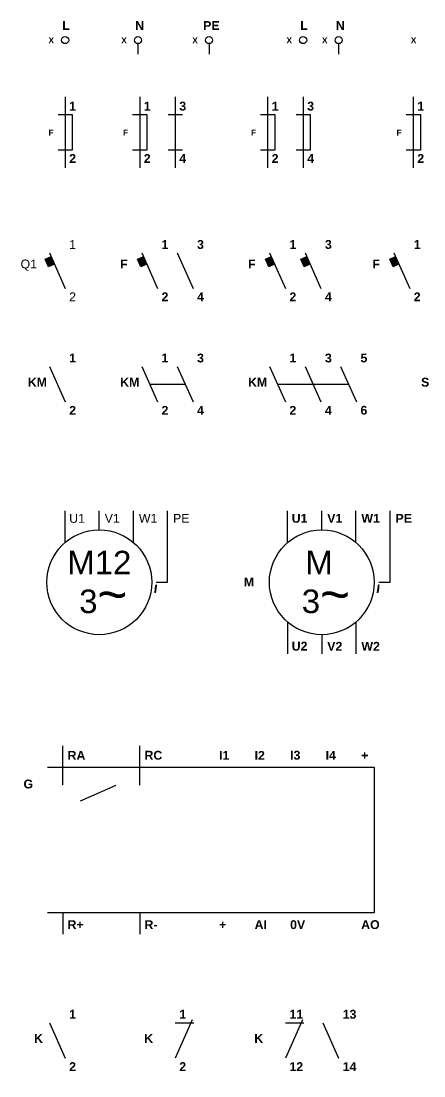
# Model space of a CAD drawing. Header units: millimetres. Extents: x 4225673219140 to 4225673219936, y 4184063498985 to 4184063499549.
# Drawn here: x 4225673219458.2 to 4225673219551.7, y 4184063499295.7 to 4184063499541 of the extents above; entities that cross this region are included whole.
import ezdxf
from ezdxf.enums import TextEntityAlignment as Align

# ---------------------------------------------------------------- set-up
doc = ezdxf.new("R2010")
doc.units = ezdxf.units.MM
doc.linetypes.add('ACAD_ISO02W100', pattern=[15, 12, -3])
for name, color, linetype in [('DISCONTINUA', 7, 'ACAD_ISO02W100'), ('PFV', 7, 'Continuous'), ('REGEN_LINE', 4, 'Continuous')]:
    doc.layers.add(name, color=color, linetype=linetype)
doc.styles.add('TRINIDAD', font='arial.ttf')

# ---------------------------------------------------------------- blocks, each defined once
blk = doc.blocks.new('CF')
at = {"layer": 'REGEN_LINE', "linetype": 'Continuous'}
blk.add_line((-0.535, 1.205), (0, 0), dxfattribs=at)
for points in [[(0, 1.205, 0), (0, 1.807, 0)], [(0, -0.602, 0), (0, 0, 0)]]:
    blk.add_polyline3d(points, dxfattribs=at)
blk = doc.blocks.new('I1F')
at = {"layer": 'REGEN_LINE', "linetype": 'Continuous'}
blk.add_hatch(color=256, dxfattribs=at).paths.add_polyline_path([(-0.479, 1.078), (-0.676, 0.99), (-0.563, 0.737), (-0.366, 0.825)])
blk.add_line((-0.535, 1.205), (0, 0), dxfattribs=at)
blk.add_lwpolyline([(-0.366, 0.825), (-0.563, 0.737), (-0.676, 0.99), (-0.479, 1.078)], close=True, dxfattribs=at)
for points in [[(0, 1.205, 0), (0, 1.807, 0)], [(0, -0.602, 0), (0, 0, 0)]]:
    blk.add_polyline3d(points, dxfattribs=at)
blk = doc.blocks.new('INTERRUPTOR_1FASE')
at = {"linetype": 'Continuous'}
blk.add_blockref('I1F', (0, 0), dxfattribs=at)
at = {"linetype": 'Continuous', "style": 'TRINIDAD'}
for tag, p in [('CONTACTO1', (0.137, 1.491)), ('INTERRUPTOR', (-1.512, 0.829)), ('CONTACTO2', (0.137, -0.286))]:
    blk.add_attdef(tag, text='', height=0.3, dxfattribs=at).set_placement(p, align=Align.MIDDLE_LEFT)
blk = doc.blocks.new('M3F')
at = {"layer": 'REGEN_LINE', "linetype": 'Continuous'}
for p, q in [((-1.158, 1.345), (-1.158, 2.428)), ((0, 1.779), (0, 2.428)), ((1.158, 1.35), (1.158, 2.428))]:
    blk.add_line(p, q, dxfattribs=at)
at = {"layer": 'REGEN_LINE', "color": 3, "linetype": 'Continuous'}
for p, q in [((2.317, 0), (2.317, 2.428)), ((1.929, 0), (2.317, 0))]:
    blk.add_line(p, q, dxfattribs=at)
at = {"layer": 'REGEN_LINE', "linetype": 'Continuous'}
blk.add_circle((0, 0), 1.779, dxfattribs=at)
at = {"layer": 'REGEN_LINE', "color": 3, "linetype": 'Continuous'}
blk.add_arc((0.15, 0), 1.779, 348.2768, 11.7232, dxfattribs=at)
at = {"insert": (0.955, 0.254), "char_height": 1.3, "width": 243.39615, "attachment_point": 3, "style": 'TRINIDAD'}
blk.add_mtext('{\\H0.6154x;3\\fEras Light ITC|b0|i0|c0|p34;\\H1.625x;~}', dxfattribs=at)
blk = doc.blocks.new('MOTOR_3FASES')
at = {"linetype": 'Continuous'}
blk.add_blockref('M3F', (0, 0), dxfattribs=at)
at = {"linetype": 'Continuous', "style": 'TRINIDAD'}
for tag, p in [('LINEA1', (-1.022, 2.17)), ('LINEA2', (0.183, 2.173)), ('LINEA3', (1.342, 2.173)), ('PUESTA_TIERRA:', (2.5, 2.173))]:
    blk.add_attdef(tag, text='', height=0.3, dxfattribs=at).set_placement(p, align=Align.MIDDLE_LEFT)
at = {"style": 'TRINIDAD'}
blk.add_attdef('MOTOR_Nº:', text='', height=0.8, dxfattribs=at).set_placement((0, 0.67), align=Align.MIDDLE_CENTER)

msp = doc.modelspace()

# ---------------------------------------------------------------- hatches: boundary and pattern name
at = {"layer": 'REGEN_LINE', "linetype": 'Continuous'}
for points in [[(4225673219486.547, 4184063499486.201), (4225673219485.199, 4184063499485.6), (4225673219485.972, 4184063499483.865), (4225673219487.319, 4184063499484.465)], [(4225673219516.248, 4184063499486.201), (4225673219514.899, 4184063499485.6), (4225673219515.672, 4184063499483.865), (4225673219517.019, 4184063499484.465)], [(4225673219524.498, 4184063499486.201), (4225673219523.149, 4184063499485.6), (4225673219523.922, 4184063499483.865), (4225673219525.269, 4184063499484.465)], [(4225673219545.123, 4184063499486.201), (4225673219543.774, 4184063499485.6), (4225673219544.547, 4184063499483.865), (4225673219545.894, 4184063499484.465)]]:
    msp.add_hatch(color=256, dxfattribs=at).paths.add_polyline_path(points)

# ---------------------------------------------------------------- linework, layer by layer
at = {"layer": 'DISCONTINUA', "linetype": 'ACAD_ISO02W100', "ltscale": 0.03}
for p, q in [((4225673219487.995, 4184063499456.543), (4225673219496.245, 4184063499456.543)), ((4225673219517.695, 4184063499456.543), (4225673219534.195, 4184063499456.543))]:
    msp.add_line(p, q, dxfattribs=at)
at = {"layer": 'PFV', "color": 0}
for points in [[(4225673219485.704, 4184063499510.994, 0), (4225673219485.704, 4184063499507.693, 0)], [(4225673219493.954, 4184063499510.994, 0), (4225673219492.303, 4184063499510.994, 0)], [(4225673219493.954, 4184063499510.994, 0), (4225673219493.954, 4184063499507.693, 0)], [(4225673219493.954, 4184063499510.994, 0), (4225673219493.954, 4184063499507.693, 0)], [(4225673219515.403, 4184063499510.994, 0), (4225673219515.403, 4184063499507.693, 0)], [(4225673219523.653, 4184063499510.994, 0), (4225673219523.653, 4184063499507.693, 0)], [(4225673219523.653, 4184063499510.994, 0), (4225673219523.653, 4184063499507.693, 0)], [(4225673219523.653, 4184063499510.994, 0), (4225673219523.653, 4184063499507.693, 0)], [(4225673219549.229, 4184063499510.994, 0), (4225673219549.229, 4184063499507.693, 0)], [(4225673219498.079, 4184063499460.668, 0), (4225673219498.079, 4184063499464.793, 0)], [(4225673219536.028, 4184063499460.668, 0), (4225673219536.028, 4184063499464.793, 0)], [(4225673219469.204, 4184063499333.619, 0), (4225673219519.528, 4184063499333.619, 0)]]:
    msp.add_polyline3d(points, dxfattribs=at)
at = {"layer": 'REGEN_LINE', "linetype": 'Continuous'}
for p, q in [((4225673219485.291, 4184063499535.744), (4225673219485.291, 4184063499533.269)), ((4225673219501.791, 4184063499535.744), (4225673219501.791, 4184063499533.269)), ((4225673219531.903, 4184063499535.744), (4225673219531.903, 4184063499533.269)), ((4225673219468.378, 4184063499523.369), (4225673219468.378, 4184063499506.869)), ((4225673219485.704, 4184063499523.369), (4225673219485.704, 4184063499506.869)), ((4225673219493.954, 4184063499523.369), (4225673219493.954, 4184063499506.869)), ((4225673219515.403, 4184063499523.369), (4225673219515.403, 4184063499506.869)), ((4225673219523.653, 4184063499523.369), (4225673219523.653, 4184063499506.869)), ((4225673219549.229, 4184063499523.369), (4225673219549.229, 4184063499506.869)), ((4225673219492.303, 4184063499519.244), (4225673219495.604, 4184063499519.244)), ((4225673219495.604, 4184063499510.994), (4225673219492.303, 4184063499510.994)), ((4225673219486.162, 4184063499487.068), (4225673219489.829, 4184063499478.818)), ((4225673219494.412, 4184063499487.068), (4225673219498.079, 4184063499478.818)), ((4225673219515.862, 4184063499487.068), (4225673219519.528, 4184063499478.818)), ((4225673219524.112, 4184063499487.068), (4225673219527.778, 4184063499478.818)), ((4225673219544.737, 4184063499487.068), (4225673219548.403, 4184063499478.818)), ((4225673219486.162, 4184063499460.668), (4225673219489.829, 4184063499452.418)), ((4225673219494.412, 4184063499460.668), (4225673219498.079, 4184063499452.418)), ((4225673219515.862, 4184063499460.668), (4225673219519.528, 4184063499452.418)), ((4225673219524.112, 4184063499460.668), (4225673219527.778, 4184063499452.418)), ((4225673219532.362, 4184063499460.668), (4225673219536.028, 4184063499452.418)), ((4225673219520.056, 4184063499419.675), (4225673219520.056, 4184063499427.092)), ((4225673219527.989, 4184063499422.646), (4225673219527.989, 4184063499427.092)), ((4225673219535.921, 4184063499419.708), (4225673219535.921, 4184063499427.092)), ((4225673219520.056, 4184063499401.254), (4225673219520.056, 4184063499393.836)), ((4225673219535.921, 4184063499401.22), (4225673219535.921, 4184063499393.836)), ((4225673219527.989, 4184063499398.283), (4225673219527.989, 4184063499393.836)), ((4225673219467.841, 4184063499363.318), (4225673219467.841, 4184063499372.394)), ((4225673219485.704, 4184063499363.318), (4225673219485.704, 4184063499372.394)), ((4225673219471.966, 4184063499359.652), (4225673219480.216, 4184063499363.318)), ((4225673219467.841, 4184063499333.619), (4225673219467.841, 4184063499328.668)), ((4225673219485.704, 4184063499333.619), (4225673219485.704, 4184063499328.668)), ((4225673219464.712, 4184063499308.043), (4225673219468.378, 4184063499299.793)), ((4225673219497.914, 4184063499308.705), (4225673219493.954, 4184063499299.793)), ((4225673219493.954, 4184063499308.043), (4225673219498.27, 4184063499308.043)), ((4225673219523.489, 4184063499308.705), (4225673219519.528, 4184063499299.793)), ((4225673219519.528, 4184063499308.043), (4225673219523.845, 4184063499308.043)), ((4225673219528.237, 4184063499308.043), (4225673219531.903, 4184063499299.793))]:
    msp.add_line(p, q, dxfattribs=at)
at = {"layer": 'REGEN_LINE', "color": 3, "linetype": 'Continuous'}
for p, q in [((4225673219543.854, 4184063499410.464), (4225673219543.854, 4184063499427.092)), ((4225673219541.199, 4184063499410.464), (4225673219543.854, 4184063499410.464))]:
    msp.add_line(p, q, dxfattribs=at)
at = {"layer": 'REGEN_LINE', "linetype": 'Continuous'}
for points in [[(4225673219466.729, 4184063499519.244), (4225673219470.028, 4184063499519.244), (4225673219470.028, 4184063499510.994), (4225673219466.729, 4184063499510.994)], [(4225673219484.053, 4184063499519.244), (4225673219487.354, 4184063499519.244), (4225673219487.354, 4184063499510.994), (4225673219484.053, 4184063499510.994)], [(4225673219513.753, 4184063499519.244), (4225673219517.053, 4184063499519.244), (4225673219517.053, 4184063499510.994), (4225673219513.753, 4184063499510.994)], [(4225673219522.003, 4184063499519.244), (4225673219525.303, 4184063499519.244), (4225673219525.303, 4184063499510.994), (4225673219522.003, 4184063499510.994)], [(4225673219547.579, 4184063499519.244), (4225673219550.878, 4184063499519.244), (4225673219550.878, 4184063499510.994), (4225673219547.579, 4184063499510.994)], [(4225673219487.321, 4184063499484.465), (4225673219485.972, 4184063499483.865), (4225673219485.199, 4184063499485.6), (4225673219486.548, 4184063499486.201)], [(4225673219517.021, 4184063499484.465), (4225673219515.672, 4184063499483.865), (4225673219514.899, 4184063499485.6), (4225673219516.248, 4184063499486.201)], [(4225673219525.271, 4184063499484.465), (4225673219523.922, 4184063499483.865), (4225673219523.149, 4184063499485.6), (4225673219524.498, 4184063499486.201)], [(4225673219545.896, 4184063499484.465), (4225673219544.547, 4184063499483.865), (4225673219543.774, 4184063499485.6), (4225673219545.123, 4184063499486.201)], [(4225673219464.253, 4184063499367.443), (4225673219540.153, 4184063499367.443), (4225673219540.153, 4184063499333.619), (4225673219464.253, 4184063499333.619)]]:
    msp.add_lwpolyline(points, close=True, dxfattribs=at)
for points in [[(4225673219468.378, 4184063499535.744, 0), (4225673219468.378, 4184063499533.269, 0)], [(4225673219523.653, 4184063499535.744, 0), (4225673219523.653, 4184063499533.269, 0)], [(4225673219489.829, 4184063499487.068, 0), (4225673219489.829, 4184063499491.193, 0)], [(4225673219498.079, 4184063499487.068, 0), (4225673219498.079, 4184063499491.193, 0)], [(4225673219519.528, 4184063499487.068, 0), (4225673219519.528, 4184063499491.193, 0)], [(4225673219527.778, 4184063499487.068, 0), (4225673219527.778, 4184063499491.193, 0)], [(4225673219548.403, 4184063499487.068, 0), (4225673219548.403, 4184063499491.193, 0)], [(4225673219489.829, 4184063499474.693, 0), (4225673219489.829, 4184063499478.818, 0)], [(4225673219498.079, 4184063499474.693, 0), (4225673219498.079, 4184063499478.818, 0)], [(4225673219519.528, 4184063499474.693, 0), (4225673219519.528, 4184063499478.818, 0)], [(4225673219527.778, 4184063499474.693, 0), (4225673219527.778, 4184063499478.818, 0)], [(4225673219548.403, 4184063499474.693, 0), (4225673219548.403, 4184063499478.818, 0)], [(4225673219489.829, 4184063499460.668, 0), (4225673219489.829, 4184063499464.793, 0)], [(4225673219498.079, 4184063499460.668, 0), (4225673219498.079, 4184063499464.793, 0)], [(4225673219519.528, 4184063499460.668, 0), (4225673219519.528, 4184063499464.793, 0)], [(4225673219527.778, 4184063499460.668, 0), (4225673219527.778, 4184063499464.793, 0)], [(4225673219527.778, 4184063499460.668, 0), (4225673219527.778, 4184063499464.793, 0)], [(4225673219536.028, 4184063499460.668, 0), (4225673219536.028, 4184063499464.793, 0)], [(4225673219536.028, 4184063499460.668, 0), (4225673219536.028, 4184063499464.793, 0)], [(4225673219489.829, 4184063499448.293, 0), (4225673219489.829, 4184063499452.418, 0)], [(4225673219498.079, 4184063499448.293, 0), (4225673219498.079, 4184063499452.418, 0)], [(4225673219519.528, 4184063499448.293, 0), (4225673219519.528, 4184063499452.418, 0)], [(4225673219527.778, 4184063499448.293, 0), (4225673219527.778, 4184063499452.418, 0)], [(4225673219536.028, 4184063499448.293, 0), (4225673219536.028, 4184063499452.418, 0)], [(4225673219503.028, 4184063499367.443, 0), (4225673219503.028, 4184063499372.394, 0)], [(4225673219511.278, 4184063499367.443, 0), (4225673219511.278, 4184063499372.394, 0)], [(4225673219519.528, 4184063499367.443, 0), (4225673219519.528, 4184063499372.394, 0)], [(4225673219527.778, 4184063499367.443, 0), (4225673219527.778, 4184063499372.394, 0)], [(4225673219536.028, 4184063499367.443, 0), (4225673219536.028, 4184063499372.394, 0)], [(4225673219471.966, 4184063499363.318, 0), (4225673219467.841, 4184063499363.318, 0)], [(4225673219485.704, 4184063499363.318, 0), (4225673219480.216, 4184063499363.318, 0)], [(4225673219503.028, 4184063499333.619, 0), (4225673219503.028, 4184063499328.668, 0)], [(4225673219511.278, 4184063499333.619, 0), (4225673219511.278, 4184063499328.668, 0)], [(4225673219519.528, 4184063499333.619, 0), (4225673219519.528, 4184063499328.668, 0)], [(4225673219536.028, 4184063499333.619, 0), (4225673219536.028, 4184063499328.668, 0)], [(4225673219468.378, 4184063499308.043, 0), (4225673219468.378, 4184063499312.168, 0)], [(4225673219493.954, 4184063499308.043, 0), (4225673219493.954, 4184063499312.168, 0)], [(4225673219519.528, 4184063499308.043, 0), (4225673219519.528, 4184063499312.168, 0)], [(4225673219531.903, 4184063499308.043, 0), (4225673219531.903, 4184063499312.168, 0)], [(4225673219468.378, 4184063499295.668, 0), (4225673219468.378, 4184063499299.793, 0)], [(4225673219493.954, 4184063499295.668, 0), (4225673219493.954, 4184063499299.793, 0)], [(4225673219519.528, 4184063499295.668, 0), (4225673219519.528, 4184063499299.793, 0)], [(4225673219531.903, 4184063499295.668, 0), (4225673219531.903, 4184063499299.793, 0)]]:
    msp.add_polyline3d(points, dxfattribs=at)
for centre, radius in [((4225673219468.378, 4184063499536.568), 0.825), ((4225673219485.291, 4184063499536.568), 0.825), ((4225673219501.791, 4184063499536.568), 0.825), ((4225673219523.653, 4184063499536.568), 0.825), ((4225673219531.903, 4184063499536.568), 0.825), ((4225673219527.989, 4184063499410.464), 12.181)]:
    msp.add_circle(centre, radius, dxfattribs=at)
at = {"layer": 'REGEN_LINE', "color": 3, "linetype": 'Continuous'}
msp.add_arc((4225673219529.018, 4184063499410.464), 12.181, 348.27851, 11.72149, dxfattribs=at)

# ---------------------------------------------------------------- block references
at = {"linetype": 'Continuous', "xscale": 6.84765625, "yscale": 6.84765625, "zscale": 6.84749589150288}
for name, p, values in [('INTERRUPTOR_1FASE', (4225673219468.378, 4184063499478.818), {'INTERRUPTOR': 'Q1', 'CONTACTO1': '1', 'CONTACTO2': '2'}), ('MOTOR_3FASES', (4225673219476.311, 4184063499410.464), {'MOTOR_Nº:': 'M12', 'LINEA1': 'U1', 'LINEA2': 'V1', 'LINEA3': 'W1', 'PUESTA_TIERRA:': 'PE'})]:
    msp.add_blockref(name, p, dxfattribs=at).add_auto_attribs(values)
msp.add_blockref('CF', (4225673219468.378, 4184063499452.418), dxfattribs=at)

# ---------------------------------------------------------------- texts
at = {"style": 'TRINIDAD'}
for s, insert, char_height, width, attachment_point in [('{\\fArial|b1|i0|c0|p34;L}', (4225673219467.719, 4184063499540.985), 2.05425, 1666.65416, 1), ('{\\fArial|b1|i0|c0|p34;N}', (4225673219484.632, 4184063499540.985), 2.05425, 1666.65416, 1), ('{\\fArial|b1|i0|c0|p34;PE}', (4225673219500.422, 4184063499540.985), 2.05425, 1666.65416, 1), ('{\\fArial|b1|i0|c0|p34;L}', (4225673219522.994, 4184063499540.985), 2.05425, 1666.65416, 1), ('{\\fArial|b1|i0|c0|p34;N}', (4225673219531.244, 4184063499540.985), 2.05425, 1666.65416, 1), ('{\\fArial|b1|i0|c0|p34;X}', (4225673219464.51, 4184063499537.188), 1.3695, 490.69194, 1), ('{\\fArial|b1|i0|c0|p34;X}', (4225673219481.423, 4184063499537.188), 1.3695, 490.69194, 1), ('{\\fArial|b1|i0|c0|p34;X}', (4225673219497.923, 4184063499537.188), 1.3695, 490.69194, 1), ('{\\fArial|b1|i0|c0|p34;X}', (4225673219519.786, 4184063499537.188), 1.3695, 490.69194, 1), ('{\\fArial|b1|i0|c0|p34;X}', (4225673219528.036, 4184063499537.188), 1.3695, 490.69194, 1), ('{\\fArial|b1|i0|c0|p34;X}', (4225673219548.661, 4184063499537.188), 1.3695, 490.69194, 1), ('{\\fArial|b1|i0|c0|p34;1}', (4225673219469.314, 4184063499522.234), 2.05425, 1666.65416, 1), ('{\\fArial|b1|i0|c0|p34;1}', (4225673219486.64, 4184063499522.234), 2.05425, 1666.65416, 1), ('{\\fArial|b1|i0|c0|p34;3}', (4225673219494.89, 4184063499522.234), 2.05425, 1666.65416, 1), ('{\\fArial|b1|i0|c0|p34;1}', (4225673219516.34, 4184063499522.234), 2.05425, 1666.65416, 1), ('{\\fArial|b1|i0|c0|p34;3}', (4225673219524.59, 4184063499522.234), 2.05425, 1666.65416, 1), ('{\\fArial|b1|i0|c0|p34;1}', (4225673219550.165, 4184063499522.234), 2.05425, 1666.65416, 1), ('{\\fArial|b1|i0|c0|p34;F}', (4225673219464.51, 4184063499515.738), 1.3695, 490.69194, 1), ('{\\fArial|b1|i0|c0|p34;F}', (4225673219481.835, 4184063499515.738), 1.3695, 490.69194, 1), ('{\\fArial|b1|i0|c0|p34;F}', (4225673219511.536, 4184063499515.738), 1.3695, 490.69194, 1), ('{\\fArial|b1|i0|c0|p34;F}', (4225673219545.36, 4184063499515.738), 1.3695, 490.69194, 1), ('{\\fArial|b1|i0|c0|p34;2}', (4225673219469.314, 4184063499508.003), 2.05425, 1666.65416, 7), ('{\\fArial|b1|i0|c0|p34;2}', (4225673219486.64, 4184063499508.003), 2.05425, 1666.65416, 7), ('{\\fArial|b1|i0|c0|p34;4}', (4225673219494.89, 4184063499508.003), 2.05425, 1666.65416, 7), ('{\\fArial|b1|i0|c0|p34;2}', (4225673219516.34, 4184063499508.003), 2.05425, 1666.65416, 7), ('{\\fArial|b1|i0|c0|p34;4}', (4225673219524.59, 4184063499508.003), 2.05425, 1666.65416, 7), ('{\\fArial|b1|i0|c0|p34;2}', (4225673219550.165, 4184063499508.003), 2.05425, 1666.65416, 7), ('{\\fArial|b1|i0|c0|p34;1}', (4225673219490.765, 4184063499490.059), 2.05425, 1666.65416, 1), ('{\\fArial|b1|i0|c0|p34;3}', (4225673219499.015, 4184063499490.059), 2.05425, 1666.65416, 1), ('{\\fArial|b1|i0|c0|p34;1}', (4225673219520.465, 4184063499490.059), 2.05425, 1666.65416, 1), ('{\\fArial|b1|i0|c0|p34;3}', (4225673219528.715, 4184063499490.059), 2.05425, 1666.65416, 1), ('{\\fArial|b1|i0|c0|p34;1}', (4225673219549.34, 4184063499490.059), 2.05425, 1666.65416, 1), ('{\\fArial|b1|i0|c0|p34;F}', (4225673219481.153, 4184063499485.521), 2.05425, 1666.65416, 1), ('{\\fArial|b1|i0|c0|p34;F}', (4225673219510.853, 4184063499485.521), 2.05425, 1666.65416, 1), ('{\\fArial|b1|i0|c0|p34;F}', (4225673219539.728, 4184063499485.521), 2.05425, 1666.65416, 1), ('{\\fArial|b1|i0|c0|p34;2}', (4225673219490.765, 4184063499475.828), 2.05425, 1666.65416, 7), ('{\\fArial|b1|i0|c0|p34;4}', (4225673219499.015, 4184063499475.828), 2.05425, 1666.65416, 7), ('{\\fArial|b1|i0|c0|p34;2}', (4225673219520.465, 4184063499475.828), 2.05425, 1666.65416, 7), ('{\\fArial|b1|i0|c0|p34;4}', (4225673219528.715, 4184063499475.828), 2.05425, 1666.65416, 7), ('{\\fArial|b1|i0|c0|p34;2}', (4225673219549.34, 4184063499475.828), 2.05425, 1666.65416, 7), ('{\\fArial|b1|i0|c0|p34;1}', (4225673219469.314, 4184063499463.659), 2.05425, 1666.65416, 1), ('{\\fArial|b1|i0|c0|p34;1}', (4225673219490.765, 4184063499463.659), 2.05425, 1666.65416, 1), ('{\\fArial|b1|i0|c0|p34;3}', (4225673219499.015, 4184063499463.659), 2.05425, 1666.65416, 1), ('{\\fArial|b1|i0|c0|p34;1}', (4225673219520.465, 4184063499463.659), 2.05425, 1666.65416, 1), ('{\\fArial|b1|i0|c0|p34;3}', (4225673219528.715, 4184063499463.659), 2.05425, 1666.65416, 1), ('{\\fArial|b1|i0|c0|p34;5}', (4225673219536.965, 4184063499463.659), 2.05425, 1666.65416, 1), ('{\\fArial|b1|i0|c0|p34;KM}', (4225673219459.703, 4184063499458.031), 2.05425, 1666.65416, 1), ('{\\fArial|b1|i0|c0|p34;KM}', (4225673219481.153, 4184063499458.031), 2.05425, 1666.65416, 1), ('{\\fArial|b1|i0|c0|p34;KM}', (4225673219510.853, 4184063499458.031), 2.05425, 1666.65416, 1), ('{\\fArial|b1|i0|c0|p34;Selector}', (4225673219551.035, 4184063499458.031), 2.05425, 1666.65416, 1), ('{\\fArial|b1|i0|c0|p34;2}', (4225673219469.314, 4184063499449.428), 2.05425, 1666.65416, 7), ('{\\fArial|b1|i0|c0|p34;2}', (4225673219490.765, 4184063499449.428), 2.05425, 1666.65416, 7), ('{\\fArial|b1|i0|c0|p34;4}', (4225673219499.015, 4184063499449.428), 2.05425, 1666.65416, 7), ('{\\fArial|b1|i0|c0|p34;2}', (4225673219520.465, 4184063499449.428), 2.05425, 1666.65416, 7), ('{\\fArial|b1|i0|c0|p34;4}', (4225673219528.715, 4184063499449.428), 2.05425, 1666.65416, 7), ('{\\fArial|b1|i0|c0|p34;6}', (4225673219536.965, 4184063499449.428), 2.05425, 1666.65416, 7), ('{\\fArial|b1|i0|c0|p34;U1}', (4225673219520.993, 4184063499426.374), 2.05425, 1666.65416, 1), ('{\\fArial|b1|i0|c0|p34;V1}', (4225673219529.243, 4184063499426.374), 2.05425, 1666.65416, 1), ('{\\fArial|b1|i0|c0|p34;W1}', (4225673219537.175, 4184063499426.374), 2.05425, 1666.65416, 1), ('{\\fArial|b1|i0|c0|p34;PE}', (4225673219545.108, 4184063499426.374), 2.05425, 1666.65416, 1), ('{\\H0.6154x;M}', (4225673219530.547, 4184063499417.799), 8.90174, 1666.65416, 3), ('{\\fArial|b1|i0|c0|p34;M}', (4225673219509.878, 4184063499411.572), 2.05425, 1666.65416, 1), ('{\\H0.6154x;3\\fEras Light ITC|b0|i0|c0|p34;\\H1.625x;~}', (4225673219534.532, 4184063499412.206), 8.90174, 1666.65416, 3), ('{\\fArial|b1|i0|c0|p34;U2}', (4225673219520.993, 4184063499394.555), 2.05425, 1666.65416, 7), ('{\\fArial|b1|i0|c0|p34;V2}', (4225673219529.243, 4184063499394.555), 2.05425, 1666.65416, 7), ('{\\fArial|b1|i0|c0|p34;W2}', (4225673219537.175, 4184063499394.555), 2.05425, 1666.65416, 7), ('{\\fArial|b1|i0|c0|p34;RA}', (4225673219468.936, 4184063499369.186), 2.05425, 1666.65416, 7), ('{\\fArial|b1|i0|c0|p34;RC}', (4225673219486.798, 4184063499369.186), 2.05425, 1666.65416, 7), ('{\\fArial|b1|i0|c0|p34;I1}', (4225673219504.123, 4184063499369.186), 2.05425, 1666.65416, 7), ('{\\fArial|b1|i0|c0|p34;I2}', (4225673219512.373, 4184063499369.186), 2.05425, 1666.65416, 7), ('{\\fArial|b1|i0|c0|p34;I3}', (4225673219520.623, 4184063499369.186), 2.05425, 1666.65416, 7), ('{\\fArial|b1|i0|c0|p34;I4}', (4225673219528.873, 4184063499369.186), 2.05425, 1666.65416, 7), ('{\\fArial|b1|i0|c0|p34;+}', (4225673219537.123, 4184063499369.186), 2.05425, 1666.65416, 7), ('{\\fArial|b1|i0|c0|p34;G}', (4225673219458.709, 4184063499364.583), 2.05425, 1666.65416, 1), ('{\\fArial|b1|i0|c0|p34;0V}', (4225673219520.623, 4184063499331.876), 2.05425, 1666.65416, 1), ('{\\fArial|b1|i0|c0|p34;AO}', (4225673219537.123, 4184063499331.876), 2.05425, 1666.65416, 1), ('{\\fArial|b1|i0|c0|p34;R+}', (4225673219468.936, 4184063499331.876), 2.05425, 1666.65416, 1), ('{\\fArial|b1|i0|c0|p34;R-}', (4225673219486.798, 4184063499331.876), 2.05425, 1666.65416, 1), ('{\\fArial|b1|i0|c0|p34;+}', (4225673219504.123, 4184063499331.876), 2.05425, 1666.65416, 1), ('{\\fArial|b1|i0|c0|p34;AI}', (4225673219512.373, 4184063499331.876), 2.05425, 1666.65416, 1), ('{\\fArial|b1|i0|c0|p34;1}', (4225673219469.314, 4184063499311.034), 2.05425, 1666.65416, 1), ('{\\fArial|b1|i0|c0|p34;1}', (4225673219494.89, 4184063499311.034), 2.05425, 1666.65416, 1), ('{\\fArial|b1|i0|c0|p34;11}', (4225673219520.465, 4184063499311.034), 2.05425, 1666.65416, 1), ('{\\fArial|b1|i0|c0|p34;13}', (4225673219532.84, 4184063499311.034), 2.05425, 1666.65416, 1), ('{\\fArial|b1|i0|c0|p34;K}', (4225673219461.158, 4184063499305.406), 2.05425, 1666.65416, 1), ('{\\fArial|b1|i0|c0|p34;K}', (4225673219486.733, 4184063499305.406), 2.05425, 1666.65416, 1), ('{\\fArial|b1|i0|c0|p34;K}', (4225673219512.308, 4184063499305.406), 2.05425, 1666.65416, 1), ('{\\fArial|b1|i0|c0|p34;2}', (4225673219469.314, 4184063499296.803), 2.05425, 1666.65416, 7), ('{\\fArial|b1|i0|c0|p34;2}', (4225673219494.89, 4184063499296.803), 2.05425, 1666.65416, 7), ('{\\fArial|b1|i0|c0|p34;12}', (4225673219520.465, 4184063499296.803), 2.05425, 1666.65416, 7), ('{\\fArial|b1|i0|c0|p34;14}', (4225673219532.84, 4184063499296.803), 2.05425, 1666.65416, 7)]:
    msp.add_mtext(s, dxfattribs=dict(at, insert=insert, char_height=char_height, width=width, attachment_point=attachment_point))

doc.saveas('drawing.dxf')
